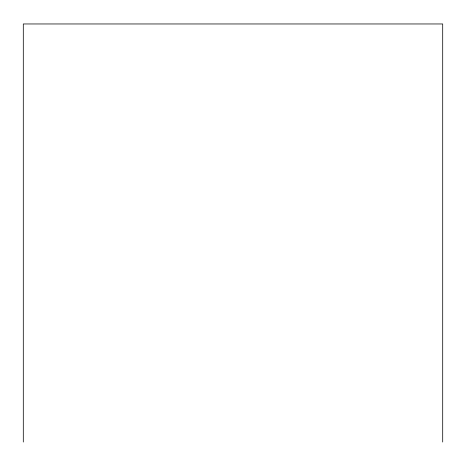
<?xml version="1.0" encoding="UTF-8"?>
<svg xmlns="http://www.w3.org/2000/svg" width="466" height="466" viewBox="0 0 466 466"><rect width="100%" height="100%" fill="white"/><g stroke="black" fill="none" stroke-linecap="round" stroke-linejoin="round"><path stroke-width="0.7" d="M442.7 442.036L442.7 23.964L23.3 23.964L23.3 442.036"/></g></svg>
